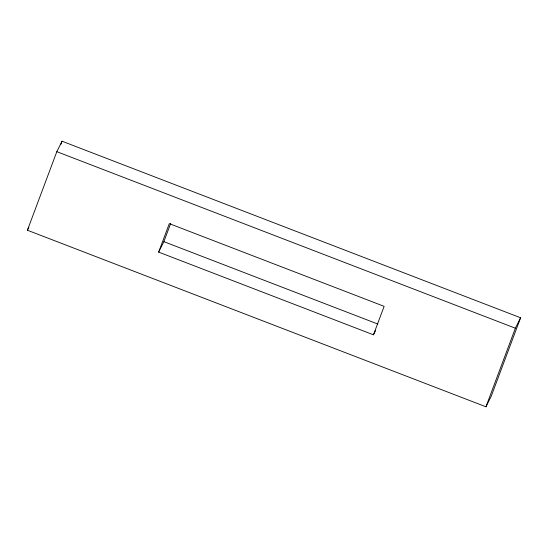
<?xml version="1.0" encoding="UTF-8"?>
<svg xmlns="http://www.w3.org/2000/svg" width="548" height="548" viewBox="0 0 548 548"><rect width="100%" height="100%" fill="white"/><g stroke="black" fill="none" stroke-linecap="round" stroke-linejoin="round"><path stroke-width="0.82" d="M27.4 230.229L56.821 151.666L62.054 141.22L520.6 317.772L491.179 396.334L485.946 406.78L27.4 230.229L28.893 227.249M60.855 144.425L62.054 141.22M158.646 252.107L169.311 223.632L384.127 306.339L373.462 334.814L158.646 252.107L163.873 241.661L170.688 223.468M485.946 406.78L515.367 328.211L520.6 317.772M373.462 334.814L375.702 330.341M56.821 151.666L515.367 328.211M163.873 241.661L377.894 324.067"/></g></svg>
